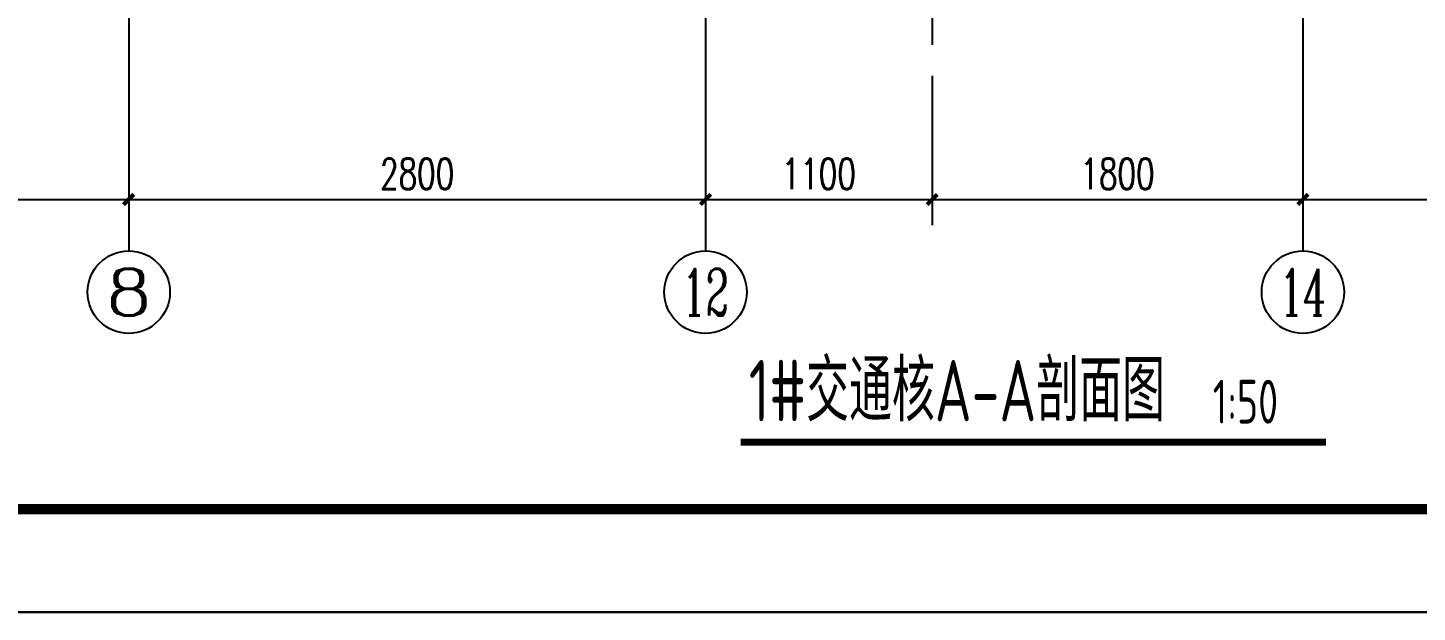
# Model space of a CAD drawing. Extents: x 393367 to 3005760, y 4998 to 826018.
# Drawn here: x 2820818 to 2827563, y 557662 to 560499 of the extents above; entities that cross this region are included whole.
import ezdxf
from ezdxf.enums import TextEntityAlignment as Align

# ---------------------------------------------------------------- set-up
doc = ezdxf.new("R2010")
doc.units = 0
doc.header["$LTSCALE"] = 1000
doc.linetypes.add('DOTE', pattern=[2.42, 2, -0.2, 0.02, -0.2])
doc.layers.get('0').update_dxf_attribs({"linetype": 'CONTINUOUS'})
doc.layers.get('Defpoints').update_dxf_attribs({"linetype": 'CONTINUOUS'})
for name, color, linetype in [('-TK', 7, 'CONTINUOUS'), ('AXIS', 3, 'CONTINUOUS'), ('AXIS_TEXT', 7, 'CONTINUOUS'), ('DIM_SYMB', 3, 'CONTINUOUS'), ('DOTE', 8, 'DOTE'), ('PUB_TEXT', 7, 'CONTINUOUS')]:
    doc.layers.add(name, color=color, linetype=linetype)
doc.layers.add('yichutu', color=7, linetype='CONTINUOUS', true_color=0xffffff, plot=False)
doc.styles.add('_TCH_AXIS', font='COMPLEX', dxfattribs={"bigfont": 'GBCBIG'})
doc.styles.add('_TCH_DIM_T3', font='SIMPLEX', dxfattribs={"width": 0.705882, "bigfont": 'GBCBIG'})
doc.styles.add('COMPLEX', font='COMPLEX')
doc.styles.add('TSSD_Rein', font='Tssdeng.shx', dxfattribs={"width": 0.7, "bigfont": 'hztxt.shx'})
doc.dimstyles.new('_TCH_ARCH&&50', dxfattribs={"dimtxt": 148.75, "dimasz": 50, "dimexe": 125, "dimexo": 150, "dimgap": 50, "dimtad": 1, "dimdec": 0, "dimzin": 0, "dimdsep": 46, "dimtxsty": '_TCH_DIM_T3', "dimblk": 'ARCHTICK', "dimcen": 0.09, "dimclrt": 4, "dimazin": 2, "dimtfac": 1, "dimtdec": 0, "dimtix": 1, "dimtmove": 2, "dimatfit": 3, "dimfxl": 1, "dimtolj": 1, "dimtzin": 0, "dimarcsym": 0})

# ---------------------------------------------------------------- blocks, each defined once
blk = doc.blocks.new('_ArchTick')
at = {"color": 0, "linetype": 'ByBlock', "const_width": 0.4}
blk.add_lwpolyline([(-0.5, -0.5), (0.5, 0.5)], dxfattribs=at)
blk = doc.blocks.new('*D2296')
at = {"layer": 'AXIS', "color": 0, "lineweight": -2, "transparency": 16777216}
for p, q in [((2827007.9, 560265.5), (2827007.9, 559540.5)), ((2828707.9, 560265.5), (2828707.9, 559540.5)), ((2827007.9, 559665.5), (2828707.9, 559665.5))]:
    blk.add_line(p, q, dxfattribs=at)
at = {"layer": 'Defpoints', "color": 0, "transparency": 16777216}
for p in [(2827007.9, 560415.5), (2828707.9, 560415.5), (2828707.9, 559665.5)]:
    blk.add_point(p, dxfattribs=at)
at = {"layer": 'AXIS', "color": 0, "lineweight": -2, "transparency": 16777216, "xscale": 50, "yscale": 50, "zscale": 50, "rotation": 180}
blk.add_blockref('_ArchTick', (2827007.9, 559665.5), dxfattribs=at)
at = {"layer": 'AXIS', "color": 0, "lineweight": -2, "transparency": 16777216, "xscale": 50, "yscale": 50, "zscale": 50}
blk.add_blockref('_ArchTick', (2828707.9, 559665.5), dxfattribs=at)
at = {"layer": 'AXIS', "color": 4, "transparency": 16777216, "insert": (2827857.9, 559789.9), "char_height": 148.75, "attachment_point": 5, "style": '_TCH_DIM_T3'}
blk.add_mtext('\\A1;1700', dxfattribs=at)
blk = doc.blocks.new('*D2297')
at = {"layer": 'AXIS', "color": 0, "lineweight": -2, "transparency": 16777216}
for p, q in [((2825207.9, 560265.5), (2825207.9, 559540.5)), ((2827007.9, 560265.5), (2827007.9, 559540.5)), ((2825207.9, 559665.5), (2827007.9, 559665.5))]:
    blk.add_line(p, q, dxfattribs=at)
at = {"layer": 'Defpoints', "color": 0, "transparency": 16777216}
for p in [(2825207.9, 560415.5), (2827007.9, 560415.5), (2827007.9, 559665.5)]:
    blk.add_point(p, dxfattribs=at)
at = {"layer": 'AXIS', "color": 0, "lineweight": -2, "transparency": 16777216, "xscale": 50, "yscale": 50, "zscale": 50, "rotation": 180}
blk.add_blockref('_ArchTick', (2825207.9, 559665.5), dxfattribs=at)
at = {"layer": 'AXIS', "color": 0, "lineweight": -2, "transparency": 16777216, "xscale": 50, "yscale": 50, "zscale": 50}
blk.add_blockref('_ArchTick', (2827007.9, 559665.5), dxfattribs=at)
at = {"layer": 'AXIS', "color": 4, "transparency": 16777216, "insert": (2826107.9, 559789.9), "char_height": 148.75, "attachment_point": 5, "style": '_TCH_DIM_T3'}
blk.add_mtext('\\A1;1800', dxfattribs=at)
blk = doc.blocks.new('*D2298')
at = {"layer": 'AXIS', "color": 0, "lineweight": -2, "transparency": 16777216}
for p, q in [((2824107.9, 560265.5), (2824107.9, 559540.5)), ((2825207.9, 560265.5), (2825207.9, 559540.5)), ((2824107.9, 559665.5), (2825207.9, 559665.5))]:
    blk.add_line(p, q, dxfattribs=at)
at = {"layer": 'Defpoints', "color": 0, "transparency": 16777216}
for p in [(2824107.9, 560415.5), (2825207.9, 560415.5), (2825207.9, 559665.5)]:
    blk.add_point(p, dxfattribs=at)
at = {"layer": 'AXIS', "color": 0, "lineweight": -2, "transparency": 16777216, "xscale": 50, "yscale": 50, "zscale": 50, "rotation": 180}
blk.add_blockref('_ArchTick', (2824107.9, 559665.5), dxfattribs=at)
at = {"layer": 'AXIS', "color": 0, "lineweight": -2, "transparency": 16777216, "xscale": 50, "yscale": 50, "zscale": 50}
blk.add_blockref('_ArchTick', (2825207.9, 559665.5), dxfattribs=at)
at = {"layer": 'AXIS', "color": 4, "transparency": 16777216, "insert": (2824657.9, 559789.9), "char_height": 148.75, "attachment_point": 5, "style": '_TCH_DIM_T3'}
blk.add_mtext('\\A1;1100', dxfattribs=at)
blk = doc.blocks.new('*D2299')
at = {"layer": 'AXIS', "color": 0, "lineweight": -2, "transparency": 16777216}
for p, q in [((2821307.9, 560265.5), (2821307.9, 559540.5)), ((2824107.9, 560265.5), (2824107.9, 559540.5)), ((2821307.9, 559665.5), (2824107.9, 559665.5))]:
    blk.add_line(p, q, dxfattribs=at)
at = {"layer": 'Defpoints', "color": 0, "transparency": 16777216}
for p in [(2821307.9, 560415.5), (2824107.9, 560415.5), (2824107.9, 559665.5)]:
    blk.add_point(p, dxfattribs=at)
at = {"layer": 'AXIS', "color": 0, "lineweight": -2, "transparency": 16777216, "xscale": 50, "yscale": 50, "zscale": 50, "rotation": 180}
blk.add_blockref('_ArchTick', (2821307.9, 559665.5), dxfattribs=at)
at = {"layer": 'AXIS', "color": 0, "lineweight": -2, "transparency": 16777216, "xscale": 50, "yscale": 50, "zscale": 50}
blk.add_blockref('_ArchTick', (2824107.9, 559665.5), dxfattribs=at)
at = {"layer": 'AXIS', "color": 4, "transparency": 16777216, "insert": (2822707.9, 559789.9), "char_height": 148.75, "attachment_point": 5, "style": '_TCH_DIM_T3'}
blk.add_mtext('\\A1;2800', dxfattribs=at)
blk = doc.blocks.new('*D2300')
at = {"layer": 'AXIS', "color": 0, "lineweight": -2, "transparency": 16777216}
for p, q in [((2818807.9, 560265.5), (2818807.9, 559540.5)), ((2821307.9, 560265.5), (2821307.9, 559540.5)), ((2818807.9, 559665.5), (2821307.9, 559665.5))]:
    blk.add_line(p, q, dxfattribs=at)
at = {"layer": 'Defpoints', "color": 0, "transparency": 16777216}
for p in [(2818807.9, 560415.5), (2821307.9, 560415.5), (2821307.9, 559665.5)]:
    blk.add_point(p, dxfattribs=at)
at = {"layer": 'AXIS', "color": 0, "lineweight": -2, "transparency": 16777216, "xscale": 50, "yscale": 50, "zscale": 50, "rotation": 180}
blk.add_blockref('_ArchTick', (2818807.9, 559665.5), dxfattribs=at)
at = {"layer": 'AXIS', "color": 0, "lineweight": -2, "transparency": 16777216, "xscale": 50, "yscale": 50, "zscale": 50}
blk.add_blockref('_ArchTick', (2821307.9, 559665.5), dxfattribs=at)
at = {"layer": 'AXIS', "color": 4, "transparency": 16777216, "insert": (2820057.9, 559789.9), "char_height": 148.75, "attachment_point": 5, "style": '_TCH_DIM_T3'}
blk.add_mtext('\\A1;2500', dxfattribs=at)
blk = doc.blocks.new('_axiso')
blk.add_circle((0, 0), 0.5)
at = {"layer": 'AXIS_TEXT', "style": 'COMPLEX', "width": 1.041667}
blk.add_attdef('A', text='', height=0.56, dxfattribs=at).set_placement((-0.25, -0.28), (0.25, -0.28), align=Align.FIT)
blk = doc.blocks.new('A1')
blk.add_lwpolyline([(0, 59400), (0, 0), (84100, 0), (84100, 59400)], close=True)
at = {"const_width": 100}
blk.add_lwpolyline([(2500, 58400), (2500, 1000), (83100, 1000), (83100, 58400)], close=True, dxfattribs=at)
blk = doc.blocks.new('yct-841-594-42050-29700-50-1000')
at = {"layer": 'yichutu', "color": 7, "true_color": 0xffffff}
blk.add_lwpolyline([(0, 0), (0, 29700), (42050, 29700), (42050, 0)], close=True, dxfattribs=at)

msp = doc.modelspace()

# ---------------------------------------------------------------- linework, layer by layer
at = {"layer": 'AXIS'}
for p, q in [((2821307.91639, 560415.47563), (2821307.91639, 559415.47563)), ((2824107.8513, 560415.47563), (2824107.8513, 559415.47563)), ((2827007.8513, 560415.47563), (2827007.8513, 559415.47563))]:
    msp.add_line(p, q, dxfattribs=at)
at = {"layer": 'DIM_SYMB', "const_width": 35}
msp.add_lwpolyline([(2824277.72093, 558487.33627), (2827119.92284, 558487.33627)], dxfattribs=at)
at = {"layer": 'DOTE', "linetype": 'DOTE', "ltscale": 0.3}
for p, q in [((2821307.91639, 570829.60446), (2821307.91639, 560416.0579)), ((2824107.8513, 570829.60446), (2824107.8513, 560415.47563)), ((2825207.85278, 570829.60446), (2825207.85278, 560415.47563)), ((2827007.8513, 570829.60446), (2827007.8513, 560415.47563))]:
    msp.add_line(p, q, dxfattribs=at)

# ---------------------------------------------------------------- block references
at = {"layer": '-TK', "xscale": 0.5, "yscale": 0.5, "zscale": 0.5}
msp.add_blockref('A1', (2798752.93768, 557662.12225), dxfattribs=at)
at = {"layer": 'AXIS'}
ref = msp.add_blockref('_axiso', (2821307.91639, 559215.47563), dxfattribs=dict(at, xscale=400, yscale=400, zscale=400))
ref.add_attrib('A', '8', dxfattribs={"layer": 'AXIS_TEXT', "height": 226.27417, "style": '_TCH_AXIS', "width": 1.5}).set_placement((2821194.7793, 559102.33854), (2821421.05347, 559102.33854), align=Align.FIT)
ref = msp.add_blockref('_axiso', (2824107.8513, 559215.47563), dxfattribs=dict(at, xscale=400, yscale=400, zscale=400))
ref.add_attrib('A', '12', dxfattribs={"layer": 'AXIS_TEXT', "height": 226.27417, "style": '_TCH_AXIS', "width": 0.724138}).set_placement((2823994.71421, 559102.33854), (2824220.98838, 559102.33854), align=Align.FIT)
ref = msp.add_blockref('_axiso', (2827007.8513, 559215.47563), dxfattribs=dict(at, xscale=400, yscale=400, zscale=400))
ref.add_attrib('A', '14', dxfattribs={"layer": 'AXIS_TEXT', "height": 226.27417, "style": '_TCH_AXIS', "width": 0.677419}).set_placement((2826894.71421, 559102.33854), (2827120.98838, 559102.33854), align=Align.FIT)
at = {"layer": 'yichutu'}
msp.add_blockref('yct-841-594-42050-29700-50-1000', (2798752.93768, 557662.12225), dxfattribs=at)

# ---------------------------------------------------------------- texts
at = {"layer": 'PUB_TEXT', "style": 'TSSD_Rein', "width": 0.7}
for s, height, p in [('1#交通核A-A剖面图', 297.5, (2824318.29884, 558588.91203)), ('1:50', 212.5, (2826570.0985, 558577.60747))]:
    msp.add_text(s, height=height, dxfattribs=at).set_placement(p)

# ---------------------------------------------------------------- dimensions: what is measured, and where the dimension line sits
at = {"layer": 'AXIS'}
for p1, p2, picture, middle in [((2818807.9167, 560415.47563), (2821307.91639, 560415.47563), '*D2300', (2820057.91654, 559789.85063)), ((2821307.91639, 560415.47563), (2824107.8513, 560415.47563), '*D2299', (2822707.88384, 559789.85063)), ((2824107.8513, 560415.47563), (2825207.85278, 560415.47563), '*D2298', (2824657.85204, 559789.85063)), ((2825207.85278, 560415.47563), (2827007.8513, 560415.47563), '*D2297', (2826107.85204, 559789.85063)), ((2827007.8513, 560415.47563), (2828707.8513, 560415.47563), '*D2296', (2827857.8513, 559789.85063))]:
    dim = msp.add_aligned_dim(p1=p1, p2=p2, distance=-750, dimstyle='_TCH_ARCH&&50', dxfattribs=at)
    dim.commit()
    dim.dimension.update_dxf_attribs({"geometry": picture, "text_midpoint": middle})

doc.saveas('drawing.dxf')
